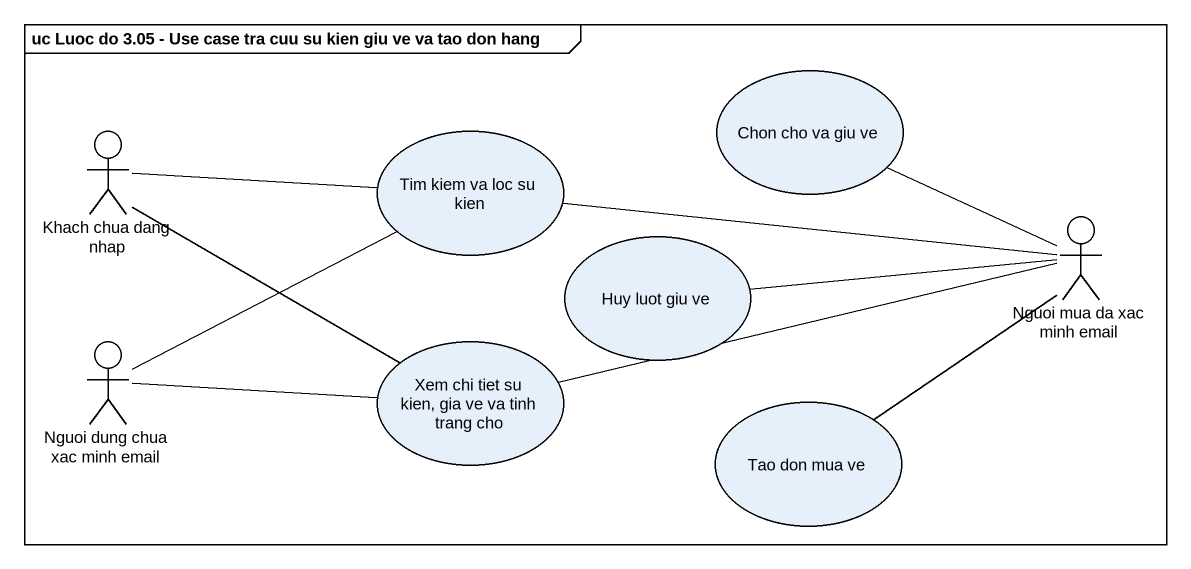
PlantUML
@startuml
mainframe uc Luoc do 3.05 - Use case tra cuu su kien giu ve va tao don hang
usecase "Chon cho va giu ve" as Chon_cho_va_giu_ve
actor "Khach chua dang nhap" as Khach_chua_dang_nhap
usecase "Tim kiem va loc su kien" as Tim_kiem_va_loc_su_kien
usecase "Huy luot giu ve" as Huy_luot_giu_ve
actor "Nguoi mua da xac minh email" as Nguoi_mua_da_xac_minh_email
actor "Nguoi dung chua xac minh email" as Nguoi_dung_chua_xac_minh
usecase "Xem chi tiet su kien, gia ve va tinh trang cho" as Xem_chi_tiet_su_kien_gia_ve
usecase "Tao don mua ve" as Tao_don_mua_ve
Chon_cho_va_giu_ve -right- Nguoi_mua_da_xac_minh_email
Tim_kiem_va_loc_su_kien -left- Khach_chua_dang_nhap
Tim_kiem_va_loc_su_kien -right- Nguoi_mua_da_xac_minh_email
Tim_kiem_va_loc_su_kien -left- Nguoi_dung_chua_xac_minh
Huy_luot_giu_ve -right- Nguoi_mua_da_xac_minh_email
Xem_chi_tiet_su_kien_gia_ve -left- Khach_chua_dang_nhap
Xem_chi_tiet_su_kien_gia_ve -right- Nguoi_mua_da_xac_minh_email
Xem_chi_tiet_su_kien_gia_ve -left- Nguoi_dung_chua_xac_minh
Tao_don_mua_ve -up- Nguoi_mua_da_xac_minh_email
@enduml
